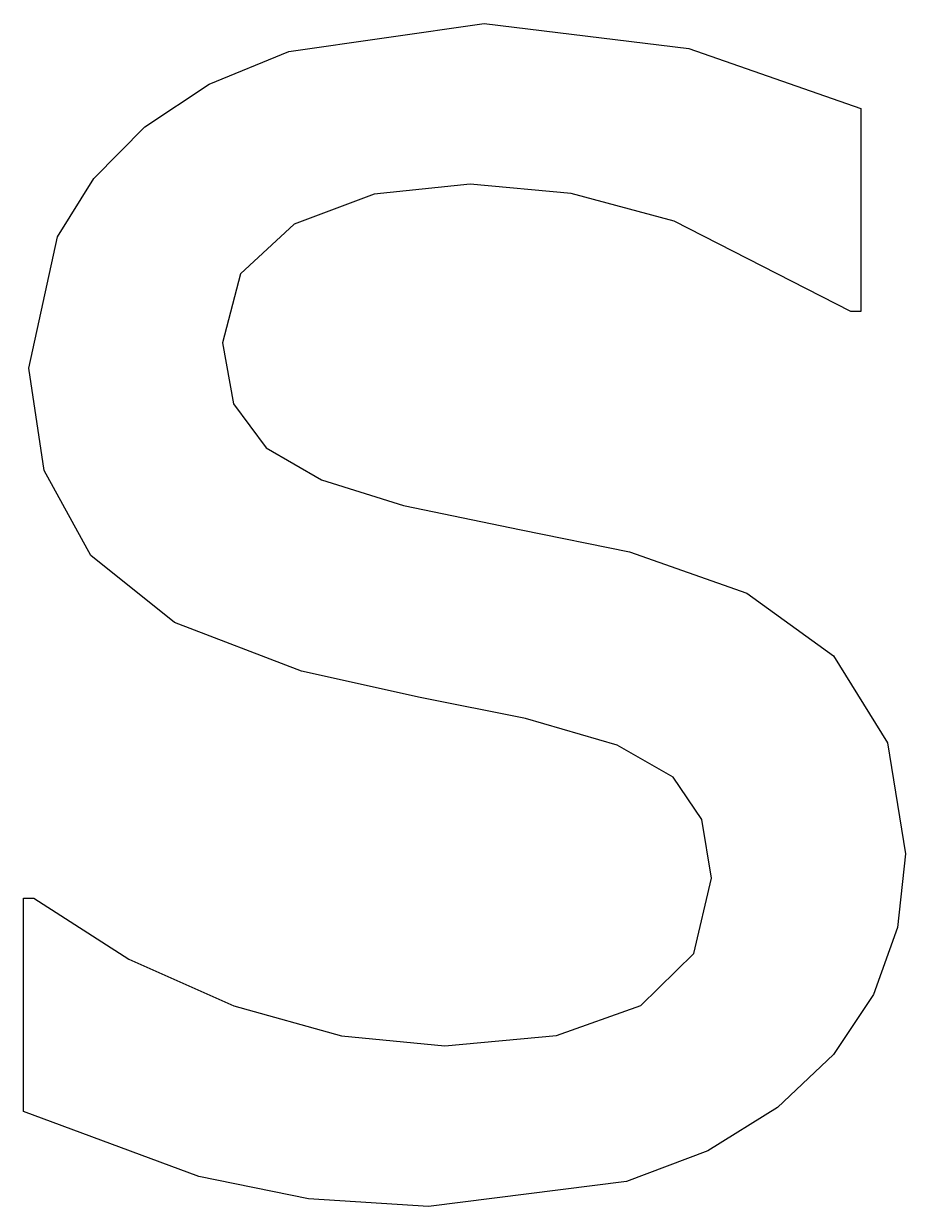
# Model space of a CAD drawing. Header units: metres. Extents: x -54 to 54, y 0 to 144.
import ezdxf

# ---------------------------------------------------------------- set-up
doc = ezdxf.new("R2010")
doc.units = ezdxf.units.M

msp = doc.modelspace()

# ---------------------------------------------------------------- linework, layer by layer
at = {"layer": 'COMPONENT0'}
for p, q in [((-21.46, 141.06), (2.41, 144.46)), ((2.41, 144.46), (27.39, 141.43)), ((-31.19, 137.07), (-21.46, 141.06)), ((27.39, 141.43), (48.42, 134.09)), ((-39.04, 131.87), (-31.19, 137.07)), ((48.42, 134.09), (48.42, 109.3)), ((-45.29, 125.55), (-39.04, 131.87)), ((-49.71, 118.43), (-45.29, 125.55)), ((0.68, 124.84), (-11.04, 123.62)), ((13.01, 123.72), (0.68, 124.84)), ((-11.04, 123.62), (-20.79, 119.97)), ((25.6, 120.34), (13.01, 123.72)), ((-20.79, 119.97), (-27.36, 113.91)), ((47.19, 109.3), (25.6, 120.34)), ((-53.23, 102.39), (-49.71, 118.43)), ((-27.36, 113.91), (-29.54, 105.47)), ((48.42, 109.3), (47.19, 109.3)), ((-29.54, 105.47), (-28.22, 98.01)), ((-51.33, 89.88), (-53.23, 102.39)), ((-28.22, 98.01), (-24.24, 92.64)), ((-24.24, 92.64), (-17.46, 88.73)), ((-45.64, 79.51), (-51.33, 89.88)), ((-17.46, 88.73), (-7.46, 85.61)), ((-7.46, 85.61), (6.91, 82.65)), ((6.91, 82.65), (20.17, 79.94)), ((-35.42, 71.32), (-45.64, 79.51)), ((20.17, 79.94), (34.48, 74.91)), ((34.48, 74.91), (45.09, 67.23)), ((-19.92, 65.38), (-35.42, 71.32)), ((45.09, 67.23), (51.66, 56.62)), ((-5.43, 62.17), (-19.92, 65.38)), ((7.46, 59.58), (-5.43, 62.17)), ((18.63, 56.31), (7.46, 59.58)), ((51.66, 56.62), (53.85, 43.05)), ((25.47, 52.43), (18.63, 56.31)), ((28.99, 47.25), (25.47, 52.43)), ((30.16, 40.09), (28.99, 47.25)), ((53.85, 43.05), (52.87, 34.04)), ((28, 30.9), (30.16, 40.09)), ((-53.85, 11.6), (-53.85, 37.63)), ((-53.85, 37.63), (-52.61, 37.63)), ((-52.61, 37.63), (-41.02, 30.21)), ((52.87, 34.04), (49.95, 25.87)), ((21.53, 24.55), (28, 30.9)), ((-41.02, 30.21), (-28.19, 24.49)), ((49.95, 25.87), (45.07, 18.56)), ((-28.19, 24.49), (-15.02, 20.83)), ((11.23, 20.85), (21.53, 24.55)), ((-15.02, 20.83), (-2.41, 19.61)), ((-2.41, 19.61), (11.23, 20.85)), ((45.07, 18.56), (38.24, 12.09)), ((-32.44, 3.64), (-53.85, 11.6)), ((38.24, 12.09), (29.73, 6.8)), ((29.73, 6.8), (19.78, 3.02)), ((-19.04, 0.91), (-32.44, 3.64)), ((19.78, 3.02), (-4.38, 0)), ((-4.38, 0), (-19.04, 0.91))]:
    msp.add_line(p, q, dxfattribs=at)

doc.saveas('drawing.dxf')
